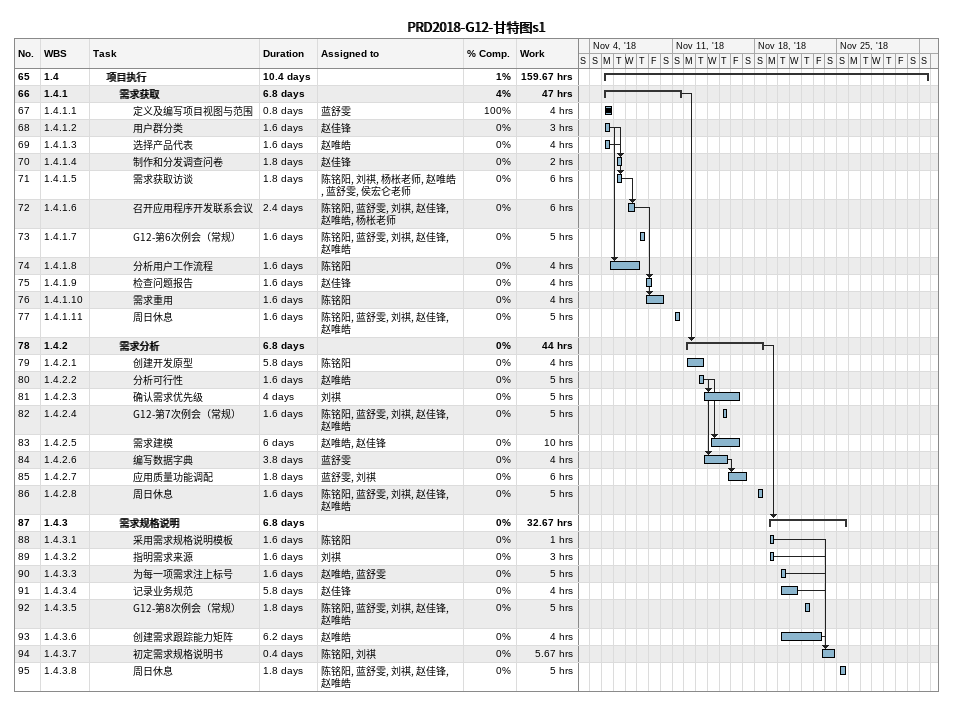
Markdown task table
PRD2018-G12-甘特图s1

| ID | WBS | Task | Duration | Start | Finish | Predecessors | Resources | % complete | Work (h) |
|---|---|---|---|---|---|---|---|---|---|
| 65 | 1.4 | **项目执行** | 10.4d | 2018-11-05 | 2018-12-02 |  |  | 1 | 159.67 |
| 66 | 1.4.1 | **需求获取** | 6.8d | 2018-11-05 | 2018-11-11 |  |  | 4 | 47 |
| 67 | 1.4.1.1 | 定义及编写项目视图与范围 | 0.8d | 2018-11-05 | 2018-11-05 |  | 蓝舒雯 | 100 | 4 |
| 68 | 1.4.1.2 | 用户群分类 | 1.6d | 2018-11-05 | 2018-11-05 |  | 赵佳锋 | 0 | 3 |
| 69 | 1.4.1.3 | 选择产品代表 | 1.6d | 2018-11-05 | 2018-11-05 |  | 赵唯皓 | 0 | 4 |
| 70 | 1.4.1.4 | 制作和分发调查问卷 | 1.8d | 2018-11-06 | 2018-11-06 | 68, 69 | 赵佳锋 | 0 | 2 |
| 71 | 1.4.1.5 | 需求获取访谈 | 1.8d | 2018-11-06 | 2018-11-06 | 69 | 陈铭阳, 刘祺, 杨枨老师, 赵唯皓, 蓝舒雯, 侯宏仑老师 | 0 | 6 |
| 72 | 1.4.1.6 | 召开应用程序开发联系会议 | 2.4d | 2018-11-07 | 2018-11-07 | 71 | 陈铭阳, 蓝舒雯, 刘祺, 赵佳锋, 赵唯皓, 杨枨老师 | 0 | 6 |
| 73 | 1.4.1.7 | G12-第6次例会（常规） | 1.6d | 2018-11-08 | 2018-11-08 |  | 陈铭阳, 蓝舒雯, 刘祺, 赵佳锋, 赵唯皓 | 0 | 5 |
| 74 | 1.4.1.8 | 分析用户工作流程 | 1.6d | 2018-11-05 | 2018-11-08 | 68 | 陈铭阳 | 0 | 4 |
| 75 | 1.4.1.9 | 检查问题报告 | 1.6d | 2018-11-08 | 2018-11-09 | 72 | 赵佳锋 | 0 | 4 |
| 76 | 1.4.1.10 | 需求重用 | 1.6d | 2018-11-08 | 2018-11-10 | 72 | 陈铭阳 | 0 | 4 |
| 77 | 1.4.1.11 | 周日休息 | 1.6d | 2018-11-11 | 2018-11-11 |  | 陈铭阳, 蓝舒雯, 刘祺, 赵佳锋, 赵唯皓 | 0 | 5 |
| 78 | 1.4.2 | **需求分析** | 6.8d | 2018-11-12 | 2018-11-18 | 66 |  | 0 | 44 |
| 79 | 1.4.2.1 | 创建开发原型 | 5.8d | 2018-11-12 | 2018-11-13 |  | 陈铭阳 | 0 | 4 |
| 80 | 1.4.2.2 | 分析可行性 | 1.6d | 2018-11-13 | 2018-11-13 |  | 赵唯皓 | 0 | 5 |
| 81 | 1.4.2.3 | 确认需求优先级 | 4d | 2018-11-13 | 2018-11-16 | 80 | 刘祺 | 0 | 5 |
| 82 | 1.4.2.4 | G12-第7次例会（常规） | 1.6d | 2018-11-15 | 2018-11-15 |  | 陈铭阳, 蓝舒雯, 刘祺, 赵佳锋, 赵唯皓 | 0 | 5 |
| 83 | 1.4.2.5 | 需求建模 | 6d | 2018-11-14 | 2018-11-16 | 80 | 赵唯皓, 赵佳锋 | 0 | 10 |
| 84 | 1.4.2.6 | 编写数据字典 | 3.8d | 2018-11-13 | 2018-11-15 | 80 | 蓝舒雯 | 0 | 4 |
| 85 | 1.4.2.7 | 应用质量功能调配 | 1.8d | 2018-11-15 | 2018-11-17 | 84 | 蓝舒雯, 刘祺 | 0 | 6 |
| 86 | 1.4.2.8 | 周日休息 | 1.6d | 2018-11-18 | 2018-11-18 |  | 陈铭阳, 蓝舒雯, 刘祺, 赵佳锋, 赵唯皓 | 0 | 5 |
| 87 | 1.4.3 | **需求规格说明** | 6.8d | 2018-11-19 | 2018-11-25 | 78 |  | 0 | 32.67 |
| 88 | 1.4.3.1 | 采用需求规格说明模板 | 1.6d | 2018-11-19 | 2018-11-19 |  | 陈铭阳 | 0 | 1 |
| 89 | 1.4.3.2 | 指明需求来源 | 1.6d | 2018-11-19 | 2018-11-19 |  | 刘祺 | 0 | 3 |
| 90 | 1.4.3.3 | 为每一项需求注上标号 | 1.6d | 2018-11-20 | 2018-11-20 |  | 赵唯皓, 蓝舒雯 | 0 | 5 |
| 91 | 1.4.3.4 | 记录业务规范 | 5.8d | 2018-11-20 | 2018-11-21 |  | 赵佳锋 | 0 | 4 |
| 92 | 1.4.3.5 | G12-第8次例会（常规） | 1.8d | 2018-11-22 | 2018-11-22 |  | 陈铭阳, 蓝舒雯, 刘祺, 赵佳锋, 赵唯皓 | 0 | 5 |
| 93 | 1.4.3.6 | 创建需求跟踪能力矩阵 | 6.2d | 2018-11-20 | 2018-11-23 |  | 赵唯皓 | 0 | 4 |
| 94 | 1.4.3.7 | 初定需求规格说明书 | 0.4d | 2018-11-23 | 2018-11-24 | 88, 89, 90, 91, 93 | 陈铭阳, 刘祺 | 0 | 5.67 |
| 95 | 1.4.3.8 | 周日休息 | 1.8d | 2018-11-25 | 2018-11-25 |  | 陈铭阳, 蓝舒雯, 刘祺, 赵佳锋, 赵唯皓 | 0 | 5 |
